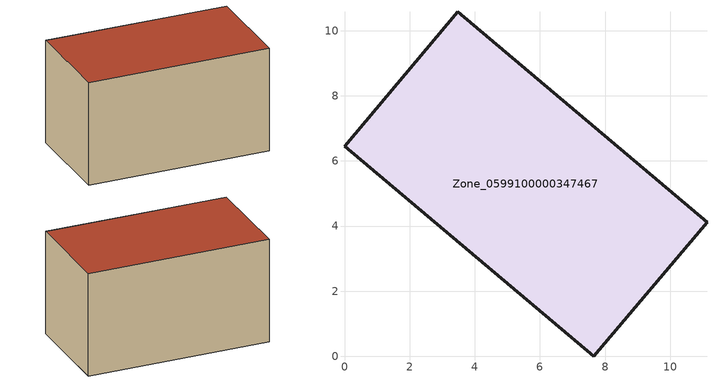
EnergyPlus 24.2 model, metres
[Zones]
Zone_0599100000347467
 floor ground (C_G): 0,6.45 3.48,10.58 11.13,4.11 7.65,0 z0.21
 wall outside (C_F): 3.48,10.58 0,6.45 7.65,0 11.13,4.11 3.48,10.58 z0.21:5.96
 roof outside (C_R): 7.65,0 11.13,4.11 3.48,10.58 0,6.45 z5.96
[BUILDING]
Pand.0599100000347467: North Axis=0; Terrain=City; Loads Convergence Tolerance Value=0.04; Temperature Convergence Tolerance Value=0.4; Solar Distribution=FullExterior; Maximum Number of Warmup Days=25; Minimum Number of Warmup Days=1
[Site:Location]
Rotterdam.The.Hague.AP_ZH_NLD Design_Conditions: Latitude=51.96; Longitude=4.45; Time Zone=1; Elevation=-4.5
[SITE:GROUNDTEMPERATURE:BUILDINGSURFACE]
18, 18, 18, 18, 18, 18, 18, 18, 18, 18, 18, 18
[MATERIAL] Thermal Absorptance=0.9; Solar Absorptance=0.7; Visible Absorptance=0.7
Name | Roughness | Thickness | Conductivity | Density | Specific Heat
G.TI.1992-2005 | MediumSmooth | 0.15 | 0.06 | 540 | 1210
F.TI.1992-2005 | Rough | 0.3 | 0.12 | 1920 | 840
R.TI.1992-2005 | MediumRough | 0.2 | 0.08 | 1500 | 1000
[CONSTRUCTION]
C_G: G.TI.1992-2005
C_F: F.TI.1992-2005
C_R: R.TI.1992-2005
[ZONE]
Zone_0599100000347467: Type=1; Multiplier=1; Ceiling Height=Autocalculate; Volume=Autocalculate; Floor Area=autocalculate; Part of Total Floor Area=Yes
[ZONEINFILTRATION:DESIGNFLOWRATE]
Infil_Zone_0599100000347467: Zone or ZoneList or Space or SpaceList=Zone_0599100000347467; Schedule=AlwaysOn; Design Flow Rate Calculation Method=Flow/Area; Flow Rate per Floor Area=0.0015; Constant Term Coefficient=1; Temperature Term Coefficient=0; Velocity Term Coefficient=0; Velocity Squared Term Coefficient=0
[HVACTEMPLATE:ZONE:IDEALLOADSAIRSYSTEM]
Zone_0599100000347467: Maximum Heating Supply Air Temperature=50; Minimum Cooling Supply Air Temperature=13; Maximum Heating Supply Air Humidity Ratio=0.0156; Minimum Cooling Supply Air Humidity Ratio=0.0077; Heating Limit=NoLimit; Cooling Limit=NoLimit; Dehumidification Control Type=ConstantSensibleHeatRatio; Cooling Sensible Heat Ratio=0.7; Dehumidification Setpoint=60; Humidification Control Type=None; Humidification Setpoint=30; Outdoor Air Method=None; Outdoor Air Flow Rate per Person=0.00944; Outdoor Air Flow Rate per Zone Floor Area=0; Outdoor Air Flow Rate per Zone=0; Demand Controlled Ventilation Type=None; Outdoor Air Economizer Type=NoEconomizer; Heat Recovery Type=None; Sensible Heat Recovery Effectiveness=0.7; Latent Heat Recovery Effectiveness=0.65
[ZONECONTROL:THERMOSTAT]
ThermostatControl_Zone_0599100000347467: Zone or ZoneList=Zone_0599100000347467; Control Type Schedule=DualSetpointControlType; Control 1=Thermostat_Zone_0599100000347467; Temperature Difference Between Cutout And Setpoint=0
[THERMOSTATSETPOINT:DUALSETPOINT]
Thermostat_Zone_0599100000347467: Heating Setpoint Temperature Schedule=HeatingSetpoint_Zone_0599100000347467; Cooling Setpoint Temperature Schedule=CoolingSetpoint_Zone_0599100000347467
[SCHEDULE:COMPACT]
HeatingSetpoint_Zone_0599100000347467: Through: 12/31, For: AllDays, Until: 24:00, 21
CoolingSetpoint_Zone_0599100000347467: Through: 12/31, For: AllDays, Until: 24:00, 24
DualSetpointControlType: Through: 12/31, For: AllDays, Until: 24:00, 4
AlwaysOn: Through: 12/31, For: AllDays, Until: 24:00, 1
